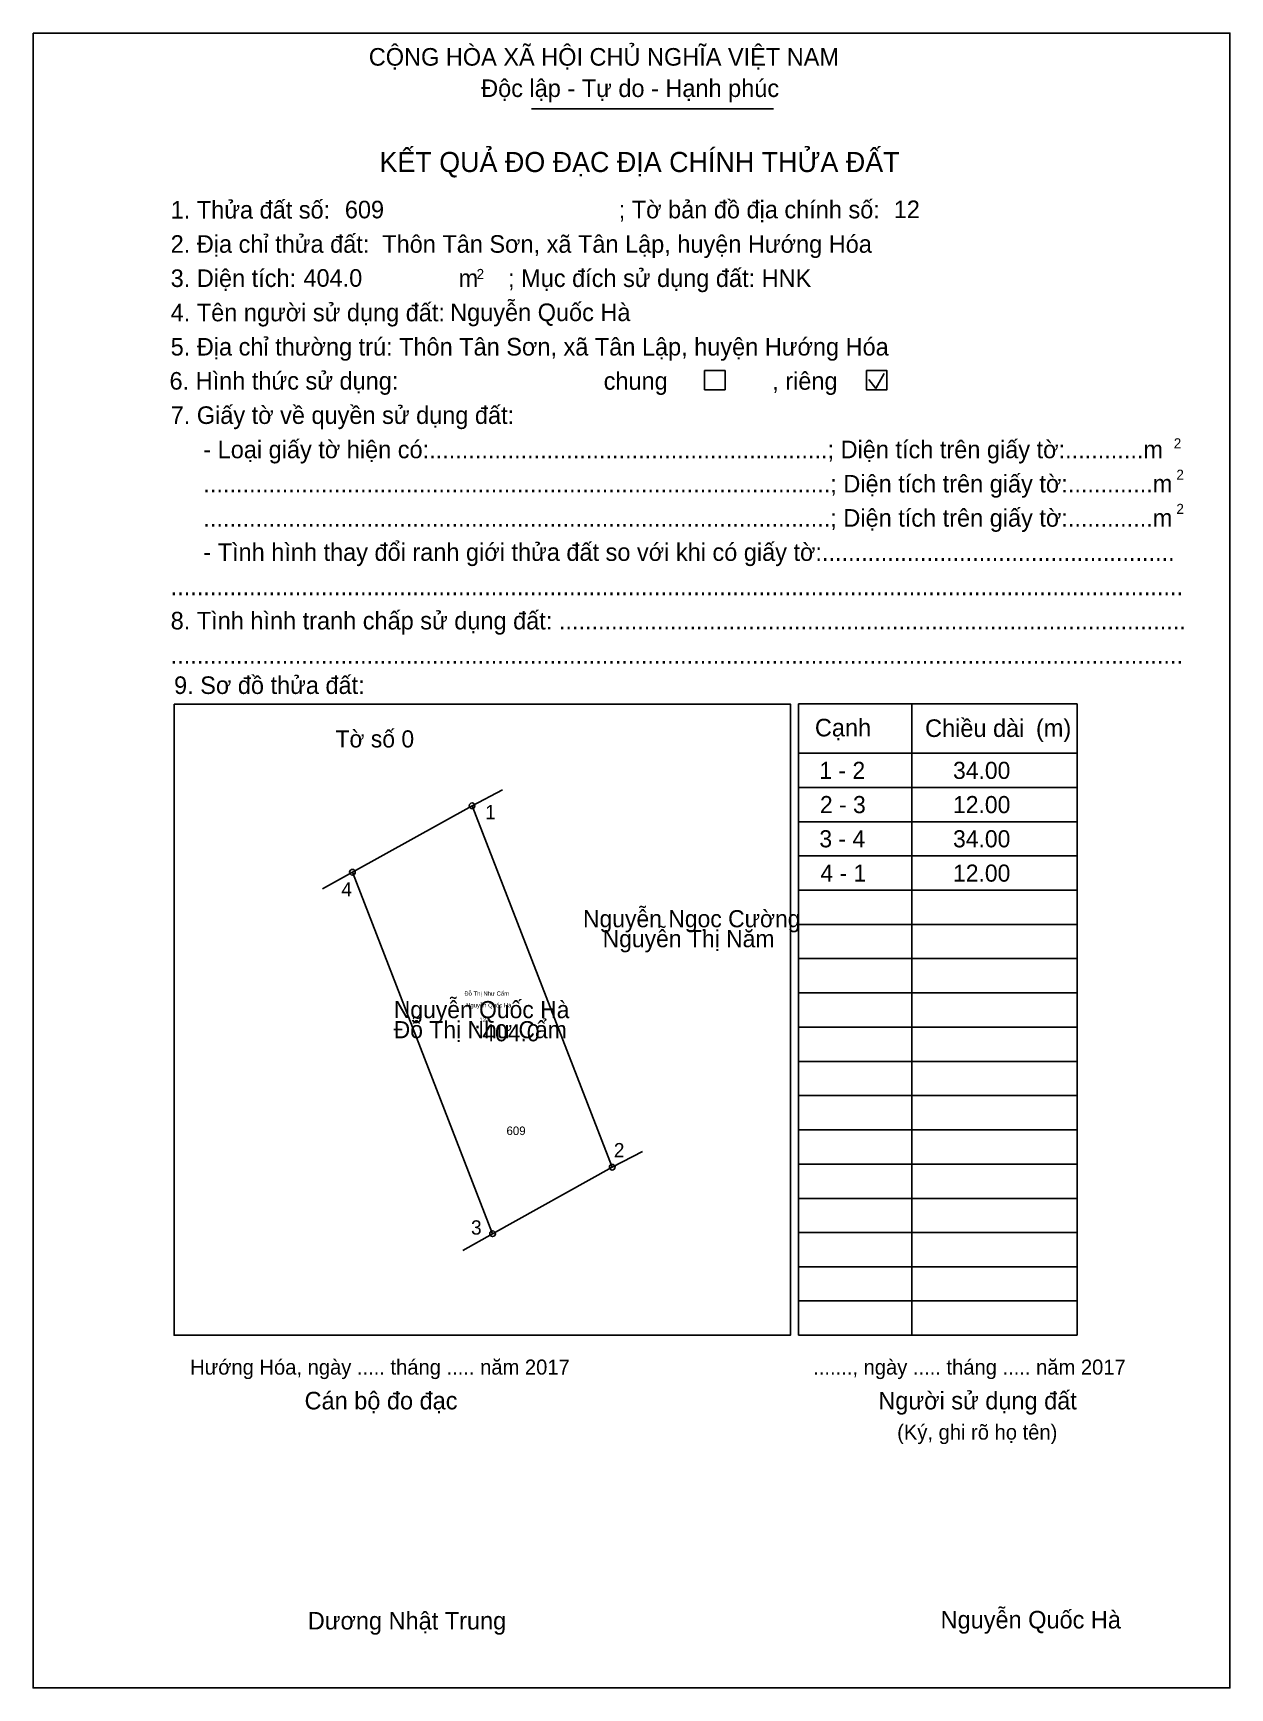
# Model space of a CAD drawing. Extents: x 548143 to 548248, y 1837745 to 1837890.
import ezdxf

# ---------------------------------------------------------------- set-up
doc = ezdxf.new("R2010")
doc.units = 0
for name, color, linetype in [('Level 1', 7, 'Continuous'), ('Level 10', 7, 'Continuous'), ('Level 11', 7, 'Continuous'), ('Level 13', 7, 'Continuous'), ('Level 15', 7, 'Continuous'), ('Level 18', 7, 'Continuous'), ('Level 2', 7, 'Continuous'), ('Level 21', 7, 'Continuous'), ('Level 27', 7, 'Continuous'), ('Level 36', 7, 'Continuous'), ('Level 48', 7, 'Continuous'), ('Level 50', 7, 'Continuous'), ('Level 52', 7, 'Continuous'), ('Level 6', 7, 'Continuous'), ('Level 9', 7, 'Continuous')]:
    doc.layers.add(name, color=color, linetype=linetype)

msp = doc.modelspace()

# ---------------------------------------------------------------- linework, layer by layer
at = {"layer": 'Level 1'}
for p, q in [((548143.15, 1837890.41), (548143.15, 1837890.41)), ((548186.84, 1837883.76), (548208.06, 1837883.76)), ((548216.43, 1837860.04), (548217.03, 1837859.26)), ((548217.03, 1837859.26), (548217.76, 1837860.57)), ((548155.51, 1837831.57), (548155.51, 1837831.57)), ((548234.69, 1837831.59), (548210.25, 1837831.59)), ((548210.25, 1837831.59), (548210.25, 1837776.22)), ((548220.18, 1837831.59), (548220.18, 1837776.22)), ((548234.69, 1837776.22), (548234.69, 1837831.59)), ((548210.25, 1837827.26), (548227.05, 1837827.26)), ((548227.05, 1837827.26), (548234.69, 1837827.26)), ((548210.25, 1837824.26), (548227.05, 1837824.26)), ((548227.05, 1837824.26), (548234.69, 1837824.26)), ((548210.25, 1837821.26), (548227.05, 1837821.26)), ((548227.05, 1837821.26), (548234.69, 1837821.26)), ((548210.25, 1837818.26), (548227.05, 1837818.26)), ((548227.05, 1837818.26), (548234.69, 1837818.26)), ((548210.25, 1837815.25), (548227.05, 1837815.25)), ((548227.05, 1837815.25), (548234.69, 1837815.25)), ((548210.25, 1837812.25), (548227.05, 1837812.25)), ((548227.05, 1837812.25), (548234.69, 1837812.25)), ((548210.25, 1837809.25), (548227.05, 1837809.25)), ((548227.05, 1837809.25), (548234.69, 1837809.25)), ((548210.25, 1837806.25), (548227.05, 1837806.25)), ((548227.05, 1837806.25), (548234.69, 1837806.25)), ((548210.25, 1837803.24), (548227.05, 1837803.24)), ((548227.05, 1837803.24), (548234.69, 1837803.24)), ((548210.25, 1837800.24), (548227.05, 1837800.24)), ((548227.05, 1837800.24), (548234.69, 1837800.24)), ((548210.25, 1837797.24), (548227.05, 1837797.24)), ((548227.05, 1837797.24), (548234.69, 1837797.24)), ((548210.25, 1837794.24), (548227.05, 1837794.24)), ((548227.05, 1837794.24), (548234.69, 1837794.24)), ((548210.25, 1837791.23), (548227.05, 1837791.23)), ((548227.05, 1837791.23), (548234.69, 1837791.23)), ((548210.25, 1837788.23), (548227.05, 1837788.23)), ((548227.05, 1837788.23), (548234.69, 1837788.23)), ((548210.25, 1837785.23), (548227.05, 1837785.23)), ((548227.05, 1837785.23), (548234.69, 1837785.23)), ((548210.25, 1837782.23), (548227.05, 1837782.23)), ((548227.05, 1837782.23), (548234.69, 1837782.23)), ((548210.25, 1837779.23), (548227.05, 1837779.23)), ((548227.05, 1837779.23), (548234.69, 1837779.23)), ((548234.69, 1837776.22), (548234.69, 1837776.76)), ((548209.54, 1837776.22), (548209.54, 1837776.22)), ((548210.25, 1837776.22), (548234.69, 1837776.22)), ((548248.07, 1837745.3), (548248.07, 1837745.3))]:
    msp.add_line(p, q, dxfattribs=at)
msp.add_lwpolyline([(548155.51, 1837831.57), (548209.54, 1837831.57), (548209.54, 1837776.22), (548155.51, 1837776.22)], close=True, dxfattribs=at)
at = {"layer": 'Level 10'}
msp.add_lwpolyline([(548171.14, 1837816.83), (548181.63, 1837822.66), (548193.92, 1837790.96), (548183.43, 1837785.13)], close=True, dxfattribs=at)
at = {"layer": 'Level 11'}
for centre in [(548181.63, 1837822.66), (548171.14, 1837816.83), (548171.14, 1837816.83), (548193.92, 1837790.96), (548183.43, 1837785.13)]:
    msp.add_circle(centre, 0.25, dxfattribs=at)
at = {"layer": 'Level 2'}
msp.add_lwpolyline([(548143.15, 1837890.41), (548248.07, 1837890.41), (548248.07, 1837745.3), (548143.15, 1837745.3)], close=True, dxfattribs=at)
at = {"layer": 'Level 27'}
for p, q in [((548181.63, 1837822.66), (548184.29, 1837824.05)), ((548171.14, 1837816.83), (548168.52, 1837815.36)), ((548193.92, 1837790.96), (548196.58, 1837792.35)), ((548183.43, 1837785.13), (548180.81, 1837783.66))]:
    msp.add_line(p, q, dxfattribs=at)
at = {"layer": 'Level 50'}
for points in [[(548202.02, 1837860.82), (548203.82, 1837860.82), (548203.82, 1837859.14), (548202.02, 1837859.14)], [(548216.2, 1837860.82), (548218, 1837860.82), (548218, 1837859.14), (548216.2, 1837859.14)]]:
    msp.add_lwpolyline(points, close=True, dxfattribs=at)

# ---------------------------------------------------------------- texts
at = {"layer": 'Level 1'}
for s, height, p in [('CỘNG HÒA XÃ HỘI CHỦ NGHĨA VIỆT NAM', 1.5411, (548172.58, 1837887.56)), ('Độc lập - Tự do - Hạnh phúc', 1.5411, (548182.43, 1837884.81)), ('KẾT QUẢ ĐO ĐẠC ĐỊA CHÍNH THỬA ĐẤT', 1.7615, (548173.52, 1837878.23)), ('1. Thửa đất số:', 1.5411, (548155.21, 1837874.15)), ('; Tờ bản đồ địa chính số:', 1.5411, (548194.49, 1837874.17)), ('2. Địa chỉ thửa đất:', 1.5411, (548155.21, 1837871.15)), ('3. Diện tích:', 1.5411, (548155.21, 1837868.15)), ('2', 0.881, (548182.03, 1837868.85)), ('; Mục đích sử dụng đất: HNK', 1.5412, (548184.79, 1837868.15)), ('m', 1.54, (548180.45, 1837868.15)), ('4. Tên người sử dụng đất:', 1.5411, (548155.21, 1837865.14)), ('5. Địa chỉ thường trú: Thôn Tân Sơn, xã Tân Lập, huyện Hướng Hóa', 1.5412, (548155.21, 1837862.14)), ('chung                , riêng', 1.5411, (548193.17, 1837859.14)), ('7. Giấy tờ về quyền sử dụng đất:', 1.5411, (548155.21, 1837856.14)), ('     - Loại giấy tờ hiện có:.............................................................; Diện tích trên giấy tờ:............m', 1.54114, (548155.21, 1837853.13)), ('2', 0.881, (548243.15, 1837854)), ('2', 0.881, (548243.38, 1837851.25)), ('     ................................................................................................; Diện tích trên giấy tờ:.............m', 1.54114, (548155.21, 1837850.13)), ('     ................................................................................................; Diện tích trên giấy tờ:.............m', 1.54114, (548155.21, 1837847.13)), ('2', 0.881, (548243.38, 1837848.25)), ('     - Tình hình thay đổi ranh giới thửa đất so với khi có giấy tờ:......................................................', 1.54114, (548155.21, 1837844.13)), ('...........................................................................................................................................................', 1.54114, (548155.21, 1837841.12)), ('8. Tình hình tranh chấp sử dụng đất: ................................................................................................', 1.54114, (548155.21, 1837838.12)), ('...........................................................................................................................................................', 1.54114, (548155.21, 1837835.12)), ('9. Sơ đồ thửa đất:', 1.5411, (548155.51, 1837832.46)), ('Cạnh', 1.541, (548211.69, 1837828.74)), ('Chiều dài', 1.541, (548221.35, 1837828.69)), ('(m)', 1.541, (548231.07, 1837828.71)), ('Hướng Hóa, ngày ..... tháng ..... năm 2017', 1.3211, (548156.92, 1837772.77)), ('......., ngày ..... tháng ..... năm 2017', 1.3211, (548211.54, 1837772.77)), ('Cán bộ đo đạc', 1.5412, (548166.95, 1837769.72)), ('Người sử dụng đất', 1.5411, (548217.25, 1837769.72)), ('(Ký, ghi rõ họ tên)', 1.3211, (548218.9, 1837767.07)), ('Dương Nhật Trung', 1.5412, (548167.23, 1837750.42))]:
    msp.add_text(s, height=height, dxfattribs=at).set_placement(p)
at = {"layer": 'Level 13'}
for s, height, p in [('Nguyễn Quốc Hà', 1.5012, (548174.77, 1837804.03)), ('Nguyễn Quốc Hà', 0.3753, (548181.11, 1837804.97)), ('Đỗ Thị Như Cẩm', 1.5012, (548174.76, 1837802.27)), ('.', 1.5, (548181.83, 1837803.15)), ('404.0', 1.501, (548182.53, 1837802))]:
    msp.add_text(s, height=height, dxfattribs=at).set_placement(p)
at = {"layer": 'Level 15'}
msp.add_text('Đỗ Thị Như Cẩm', height=0.3753, dxfattribs=at).set_placement((548180.96, 1837806))
at = {"layer": 'Level 18'}
msp.add_text('12', height=0.375, dxfattribs=at).set_placement((548182.28, 1837803.71))
at = {"layer": 'Level 21'}
msp.add_text('609', height=0.751, dxfattribs=at).set_placement((548184.65, 1837793.78))
at = {"layer": 'Level 36'}
for s, height, p in [('Tờ số 0', 1.501, (548169.66, 1837827.77)), ('Nguyễn Ngọc Cường', 1.5012, (548191.36, 1837812)), ('Nguyễn Thị Năm', 1.5012, (548193.08, 1837810.25))]:
    msp.add_text(s, height=height, dxfattribs=at).set_placement(p)
at = {"layer": 'Level 48'}
msp.add_text('6. Hình thức sử dụng:', height=1.5412, dxfattribs=at).set_placement((548155.11, 1837859.15))
at = {"layer": 'Level 52'}
for s, p in [('1 - 2', (548212.08, 1837825.01)), ('34.00', (548223.8, 1837825.01)), ('2 - 3', (548212.13, 1837822.01)), ('12.00', (548223.8, 1837822.01)), ('3 - 4', (548212.08, 1837819.01)), ('34.00', (548223.8, 1837819.01)), ('4 - 1', (548212.17, 1837816)), ('12.00', (548223.8, 1837816))]:
    msp.add_text(s, height=1.501, dxfattribs=at).set_placement(p)
at = {"layer": 'Level 6'}
for s, height, p in [('609', 1.541, (548170.48, 1837874.17)), ('12', 1.541, (548218.6, 1837874.19)), ('Thôn Tân Sơn, xã Tân Lập, huyện Hướng Hóa', 1.5412, (548173.76, 1837871.15)), ('404.0', 1.541, (548166.85, 1837868.17)), ('Nguyễn Quốc Hà', 1.5412, (548179.71, 1837865.16)), ('Nguyễn Quốc Hà', 1.5412, (548222.71, 1837750.51))]:
    msp.add_text(s, height=height, dxfattribs=at).set_placement(p)
at = {"layer": 'Level 9'}
for s, p in [('1', (548182.78, 1837821.47)), ('4', (548170.17, 1837814.7)), ('2', (548194.06, 1837791.83)), ('3', (548181.54, 1837785.05))]:
    msp.add_text(s, height=1.25, dxfattribs=at).set_placement(p)

doc.saveas('drawing.dxf')
